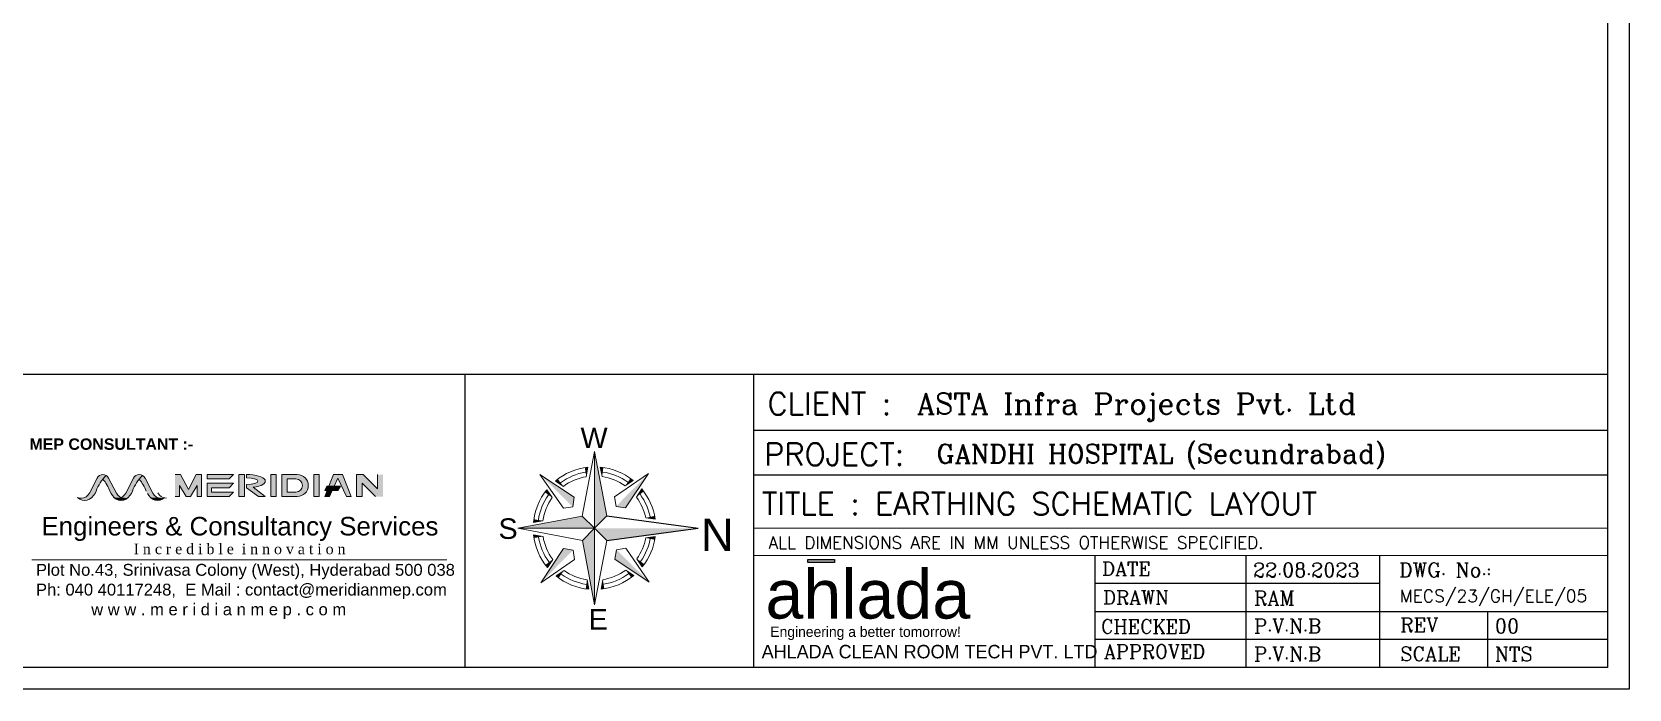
# Model space of a CAD drawing. Extents: x 3505867 to 3988380, y -625948 to -590408.
# Drawn here: x 3727261 to 3744332, y -625948 to -618924 of the extents above; entities that cross this region are included whole.
import ezdxf
from ezdxf.enums import TextEntityAlignment as Align

# ---------------------------------------------------------------- set-up
doc = ezdxf.new("R2010")
doc.units = 0
doc.header["$LTSCALE"] = 6
doc.header["$MEASUREMENT"] = 0
doc.linetypes.add('Hidden 2mm', pattern=[3, 2, -0.9999999999999999])
doc.layers.get('0').update_dxf_attribs({"linetype": 'CONTINUOUS'})
doc.layers.add('AHU-N Ducting', color=30, linetype='CONTINUOUS')
doc.layers.add('TITLE', color=7, linetype='CONTINUOUS')
for name, color, linetype, lineweight in [('formate text', 8, 'CONTINUOUS', 25), ('FURNITURE WALL', 8, 'CONTINUOUS', 5), ('hatch', 252, 'CONTINUOUS', 9)]:
    doc.layers.add(name, color=color, linetype=linetype, lineweight=lineweight)
doc.styles.add('ARIAL', font='')
doc.styles.add('FS-ARIAL', font='')
doc.styles.add('IRFAN', font='romans.shx')
doc.styles.add('RAGHAV', font='')
doc.styles.add('style3', font='')
doc.styles.add('sudheer', font='romanc.shx')
doc.styles.get('ARIAL').set_extended_font_data('Arial')
doc.styles.get('FS-ARIAL').set_extended_font_data('Arial')
doc.styles.get('RAGHAV').set_extended_font_data('Sakkal Majalla')
doc.styles.get('style3').set_extended_font_data('Arial', bold=True)

# ---------------------------------------------------------------- blocks, each defined once
blk = doc.blocks.new('Logo')
h = blk.add_hatch(color=134)
h.dxf.hatch_style = 1
h.paths.add_polyline_path([(7.308639725975809, 6.258069192477706), (4.465298573544715, 6.258069192477706), (4.465298573544715, 5.928748429683765), (7.308639725975809, 5.928748429683765)])
at = {"color": 134}
blk.add_lwpolyline([(4.465298573544715, 6.258069192477706), (7.308639725975809, 6.258069192477706), (7.308639725975809, 5.928748429683765), (4.465298573544715, 5.928748429683765)], close=True, dxfattribs=at)
at = {"color": 134, "style": 'FS-ARIAL'}
blk.add_text('ahlada', height=5.161484117590589, dxfattribs=at).set_placement((0, 0))
at = {"color": 8, "style": 'RAGHAV'}
blk.add_text('Engineering a better tomorrow!', height=1.096885695377953, dxfattribs=at).set_placement((0.5166822813089311, -1.941864183998433))
blk = doc.blocks.new('A$C4A7C6C7E')
at = {"layer": 'TITLE', "color": 8, "lineweight": 5}
for p, q in [((-4206.891931593418, 4143.569956719874), (0, 26095.19339799881)), ((0, 26095.19339799881), (0, 0)), ((0, 0), (0, 26095.19339799881)), ((4143.569955229759, 4206.891930103302), (0, 26095.19339799881)), ((-6940.913493931294, 10517.96004921198), (-18592.01132357121, 18312.16509193182)), ((-10622.01104015112, 6780.608028173446), (-18592.01132357121, 18312.16509193182)), ((-2825.268928706646, 17518.88860762119), (-2233.914661407471, 20756.89094215631)), ((2559.266071021557, 17559.71980690956), (1918.874761462211, 20788.38175237179)), ((6780.608026683331, 10622.01103717088), (18312.16509193182, 18592.01132208109)), ((10517.96004772186, 6940.913493931294), (18312.16509193182, 18592.01132208109)), ((-14385.49175262451, 10389.95811492204), (-16256.95454627275, 13097.72213548422)), ((-10606.9225564599, 14226.27134621143), (-13342.75635033846, 16056.45506531)), ((10389.95811492204, 14385.49175113439), (13097.72213548422, 16256.95454478264)), ((14226.27134621143, 10606.9225564599), (16056.45506531, 13342.75635033846)), ((-7436.804530024528, 7324.86603707075), (-10622.01104015112, 6780.608028173446)), ((-7436.804530024528, 7324.86603707075), (-6940.913493931294, 10517.96004921198)), ((7324.866035580635, 7436.804530024528), (6780.608026683331, 10622.01103717088)), ((7324.866035580635, 7436.804530024528), (10517.96004772186, 6940.913493931294)), ((-4206.891931593418, 4143.569956719874), (-26095.19339799881, 0)), ((0, 0), (-26095.19339799881, 0)), ((-26095.19339799881, 0), (0, 0)), ((-4143.569958209991, -4206.891930103302), (-26095.19339799881, 0)), ((-17559.71980839968, 2559.266072511673), (-20788.38175386191, 1918.874762952327)), ((-4206.891931593418, 4143.569956719874), (0, 0)), ((0, 0), (-4206.891931593418, 4143.569956719874)), ((0, 0), (-4143.569958209991, -4206.891930103302)), ((-4143.569958209991, -4206.891930103302), (0, 0)), ((0, 0), (4143.569955229759, 4206.891930103302)), ((4143.569955229759, 4206.891930103302), (0, 0)), ((0, 0), (4206.891928613186, -4143.569956719874)), ((4206.891928613186, -4143.569956719874), (0, 0)), ((0, 0), (0, -26095.19339799881)), ((0, -26095.19339799881), (0, 0)), ((17393.81232410669, 3514.099511504173), (20645.9898635745, 3095.480373501778)), ((17393.81232410669, 3514.099511504173), (20645.9898635745, 3095.480373501778)), ((-17518.88860762119, -2825.268928706646), (-20756.89094215631, -2233.914661407471)), ((-4143.569958209991, -4206.891930103302), (0, -26095.19339799881)), ((4206.891928613186, -4143.569956719874), (0, -26095.19339799881)), ((17433.07092934847, -3311.806355416775), (20680.36240488291, -2856.835140287876)), ((17433.07092934847, -3311.806355416775), (20680.36240488291, -2856.835140287876)), ((17433.74369889498, -3310.314664244652), (20680.36240488291, -2856.835140287876)), ((-10517.96005070209, -6940.913493931294), (-18312.16509342193, -18592.01132357121)), ((-6780.608028173446, -10622.011038661), (-18312.16509342193, -18592.01132357121)), ((-14226.27134770155, -10606.9225564599), (-16056.45506531, -13342.75634884834)), ((-7324.866038560866, -7436.804528534413), (-10517.96005070209, -6940.913493931294)), ((-7324.866038560866, -7436.804528534413), (-6780.608028173446, -10622.011038661)), ((7436.804527044295, -7324.86603707075), (6940.913493931294, -10517.96004921198)), ((6940.913493931294, -10517.96004921198), (18592.01132208109, -18312.16509342193)), ((7436.804527044295, -7324.86603707075), (10622.01103717088, -6780.608026683331)), ((10622.01103717088, -6780.608026683331), (18592.01132208109, -18312.16509342193)), ((14385.49174964428, -10389.95811492204), (16256.95454478264, -13097.72213548422)), ((-10389.95811492204, -14385.49175113439), (-13097.72213548422, -16256.95454627275)), ((10606.9225564599, -14226.27134770155), (13342.75634884834, -16056.45506531)), ((-2559.266074001789, -17559.71980690956), (-1918.87476593256, -20788.38175237179)), ((2825.268928706646, -17518.88860762119), (2233.914658427238, -20756.8909406662))]:
    blk.add_line(p, q, dxfattribs=at)
at = {"layer": 'TITLE', "color": 5}
for p in [(4143.569955229759, 4206.891930103302), (4206.891928613186, -4143.569956719874)]:
    blk.add_line(p, (35289.04303461313, 0), dxfattribs=at)
at = {"layer": 'TITLE', "color": 8, "lineweight": 5}
for radius, start, end in [(20876.75492653439, 96.14268864793837, 129.7262482949075), (19310.99830704234, 99.16120499793921, 126.7077318310557), (17745.24168755422, 99.16120499793921, 126.7077318310557), (20876.75492653439, 51.14268861743448, 84.72624833369564), (17745.24168755422, 54.1612050822801, 81.70773185857391), (19310.99830704623, 54.1612050822801, 81.70773185857391), (20876.75492653439, 141.1426886174345, 174.7262482394833), (19310.99830703844, 144.1612050155898, 171.7077318585739), (19310.99830704631, 9.851360206625351, 36.70773183105571), (20876.75492653439, 8.526916737729403, 39.72624829490754), (17745.24168755422, 144.1612050155898, 171.7077318585739), (17745.24168755422, 11.42181301089634, 36.70773183105571), (20876.75492653439, 186.142688621411, 219.7262482949076), (19310.99830704666, 189.1612049847691, 216.7077318310557), (17745.24168755422, 189.1612049847691, 216.7077318310557), (17745.24168755422, 324.1612050155898, 349.2486835275301), (19310.99830704746, 324.1612050155898, 350.8143404501286), (20876.75492653439, 321.1426886174345, 352.1348021018367), (20876.75492653439, 231.1426886174345, 264.7262483336957), (19310.99830704712, 234.1612050822801, 261.7077318585739), (17745.24168755422, 234.1612050822801, 261.7077318585739), (20876.75492653439, 276.1426886479383, 309.7262482949075), (17745.24168755422, 279.1612049979392, 306.7077318310557), (19310.99830704516, 279.1612049979392, 306.7077318310557)]:
    blk.add_arc((0, 0), radius, start, end, dxfattribs=at)
for points in [[(0, 26095.19339799881), (4143.569955229759, 4206.891930103302), (0, 0)], [(-18592.01132357121, 18312.16509193182), (-6940.913493931294, 10517.96004921198), (-7436.804530024528, 7324.86603707075)], [(-13342.75635033846, 16056.45506531), (-12478.73242050409, 16736.7898195982), (-10606.9225564599, 14226.27134621143)], [(-3323.845799267292, 20610.45718491077), (-2233.914661407471, 20756.89094215631), (-2825.268928706646, 17518.88860762119)], [(3010.901261866093, 20658.49389135838), (1918.874761462211, 20788.38175237179), (2559.266071021557, 17559.71980690956)], [(18312.16509193182, 18592.01132208109), (10517.96004772186, 6940.913493931294), (7324.866035580635, 7436.804530024528)], [(13097.72213548422, 16256.95454478264), (12223.48013520241, 16924.10794198513), (10389.95811492204, 14385.49175113439)], [(-16256.95454627275, 13097.72213548422), (-16924.10794347524, 12223.48013520241), (-14385.49175262451, 10389.95811492204)], [(16056.45506531, 13342.75635033846), (16736.7898195982, 12478.73241901398), (14226.27134621143, 10606.9225564599)], [(-26095.19339799881, 0), (-4206.891931593418, 4143.569956719874), (0, 0)], [(-20658.49389284849, 3010.901263356209), (-20788.38175386191, 1918.874762952327), (-17559.71980839968, 2559.266072511673)], [(0, -26095.19339799881), (-4143.569958209991, -4206.891930103302), (0, 0)], [(20645.9898635745, 3095.480373501778), (20456.6875949502, 4166.872785985471), (17393.81232410669, 3514.099511504173)], [(-20610.45718491077, -3323.845797777176), (-20756.89094215631, -2233.914661407471), (-17518.88860762119, -2825.268928706646)], [(20680.36240488291, -2856.835140287876), (20503.05638164282, -3930.278024077415), (17433.07092934847, -3311.806355416775)], [(-18312.16509342193, -18592.01132357121), (-10517.96005070209, -6940.913493931294), (-7324.866038560866, -7436.804528534413)], [(-16056.45506531, -13342.75634884834), (-16736.78982108831, -12478.73242050409), (-14226.27134770155, -10606.9225564599)], [(18592.01132208109, -18312.16509342193), (6940.913493931294, -10517.96004921198), (7436.804527044295, -7324.86603707075)], [(16256.95454478264, -13097.72213548422), (16924.10794198513, -12223.48013520241), (14385.49174964428, -10389.95811492204)], [(-13097.72213548422, -16256.95454627275), (-12223.48013520241, -16924.10794347524), (-10389.95811492204, -14385.49175113439)], [(13342.75634884834, -16056.45506531), (12478.73241901398, -16736.7898195982), (10606.9225564599, -14226.27134770155)], [(-3010.901263356209, -20658.49389135838), (-1918.87476593256, -20788.38175237179), (-2559.266074001789, -17559.71980690956)], [(3323.845797777176, -20610.45718491077), (2233.914658427238, -20756.8909406662), (2825.268928706646, -17518.88860762119)]]:
    blk.add_solid(points, dxfattribs=at)
at = {"layer": 'TITLE', "color": 5}
blk.add_solid([(35289.04303461313, 0), (4206.891928613186, -4143.569956719874), (0, 0)], dxfattribs=at)
blk = doc.blocks.new('MECS')
at = {"layer": 'AHU-N Ducting', "lineweight": 0}
for color, points in [(160, [(0.5134121462452396, 0.9090535810691411, -0.255341921221145), (0.5145768996701445, 0.912287291370199, -0.0468472647748238), (0.5216573496010881, 0.9294547023055619, -0.02665404777678521), (0.5336342063745126, 0.9523017867876555, -0.06718534236502927), (0.5556565003610188, 0.9834757225398514, -0.02764109542235114), (0.5738745622465666, 1.003062886091293), (0.5766256133007953, 1.006020680794153, 0.1721363590096937), (0.5505140324168423, 1.011612092831704, 0.2473140975325933), (0.5199152673609156, 0.990002997602848), (0.4721895616269332, 0.8959762340672447, -0.01800133279279188), (0.4702329186293511, 0.8924425501871536, -0.03191826124391834), (0.4661593275680615, 0.8865579408482758, -0.10706332640321), (0.4578792062891825, 0.878103115775042, -0.06872213656596317), (0.4448145115283366, 0.8700396566532579, -0.1100815216467871), (0.4328884929311516, 0.8662964673627914, -0.04816773781383378), (0.4221518354338086, 0.8652597410154012, -0.2553419212163173), (0.4220358712937212, 0.8652596211915509, -0.1055217205861158), (0.4103804133107057, 0.8664834367568037, -0.05287384099968509), (0.3991274403419439, 0.8701487347559893, 0.05054860804395004), (0.4093426809361326, 0.8618595423592463, 0.158790178535047), (0.4483361824497781, 0.8512470793146013, 0.02557253404730241), (0.4549705379184891, 0.8519151542827459, 0.05690113489079723), (0.4703863626932994, 0.8580222609840502, 0.07612807459237678), (0.4928284065502248, 0.8754018488679505, 0.05635508372328296), (0.5070302214118503, 0.8948318576810209)]), (150, [(0.5738745622465666, 1.003062886091293), (0.5556565003610187, 0.9834757225398514, -0.08871706839118897), (0.5985678696283647, 0.909053581069051), (0.606061486380822, 0.89483185768066, 0.0908047400681244), (0.6258840872999482, 0.8691652436534564, 0.09462166198595127), (0.6465687088664405, 0.8652597410154012, 0.09762620718751959), (0.6678649370783271, 0.8694578930597028, -0.1798615287096714), (0.6391234390957357, 0.8959762340672447), (0.5913977333575124, 0.9900029976114196, 0.1368225701357831), (0.5768519750966852, 1.005880687949675, 0.004232813224522215)]), (160, [(0.7385117872205167, 0.909053581069051, -0.2553419212210821), (0.7396765406437975, 0.912287291370199, -0.0468472648161624), (0.7467569905745608, 0.9294547023055619, -0.02665404768152423), (0.7587338473479852, 0.9523017867876555, -0.0671853423456069), (0.7807561413347619, 0.9834757225398514, -0.02764109536567236), (0.7989742032197685, 1.003062886091293), (0.8017252542742679, 1.006020680794153, 0.1721363590409371), (0.7756136733902246, 1.011612092831704, 0.2473140974765815), (0.745014908334659, 0.990002997602848), (0.6972892026003155, 0.8959762340672447, -0.01800133322273754), (0.6953325596030944, 0.8924425501871536, -0.03191826041983521), (0.6912589685412633, 0.8865579408482758, -0.1070633264490691), (0.6829788472626551, 0.878103115775042, -0.06872213649297712), (0.6699141525020799, 0.8700396566532579, -0.1100815216296455), (0.6579881339048046, 0.8662964673627914, -0.04816773779806655), (0.6472514764075519, 0.8652597410154012, -0.255341921221943), (0.6471355122674645, 0.8652596211915509, -0.1055217205828826), (0.6354800542840878, 0.8664834367568037, -0.05287384108009963), (0.6242270813156874, 0.8701487347559893, 0.05054860803605635), (0.6344423219093345, 0.8618595423592463, 0.1587901785338139), (0.6734358234232507, 0.8512470793146013, 0.02557253404856175), (0.6800701788916007, 0.8519151542827459, 0.05690113471568389), (0.6954860036670426, 0.8580222609840502, 0.07612807450990046), (0.717928047523968, 0.8754018488679504, 0.05635508364208738), (0.7321298623846912, 0.8948318576810209)]), (150, [(0.7989742032197685, 1.003062886091293), (0.7807561413347619, 0.9834757225398514, -0.08282162458354263), (0.824217065318585, 0.9090771159288699), (0.8311611273545652, 0.89483185768066, 0.09080474013753037), (0.8509837282734207, 0.8691652436534564, 0.09462166197701749), (0.8716683498401837, 0.8652597410154012, 0.09762620721909913), (0.892964578051529, 0.8694578930597028, -0.1798615287170609), (0.8642230800689376, 0.8959762340672447), (0.8164973743309851, 0.9900029976114196, 0.1368225702393716), (0.8019516160670902, 1.005880687950846, 0.00423281322532398)]), (1, [(1.030236444528139, 0.9438043992806316), (1.071119814834754, 0.8756654487700585), (1.098384609470751, 0.8756654487700585), (1.139267979777095, 0.9438043992806316), (1.139267979777095, 0.8756654487700585), (1.166523559981414, 0.8756654487700585), (1.166523559981414, 1.011943349791295), (1.132454084726353, 1.011943349791295), (1.085966086906956, 0.9199812081284943), (1.037050339579422, 1.011943349791295), (1.002980864324091, 1.011943349791295), (1.002980864324091, 0.8756654487700585), (1.030236444528139, 0.8756654487700585)]), (251, [(1.200593035236746, 1.011943349791295), (1.200593035236746, 0.9846877695869755), (1.336870936257982, 0.9846877695869755), (1.364126516462392, 1.011943349791295)]), (251, [(1.398195991717182, 0.8756654487700585), (1.432265466973055, 0.8756654487700585), (1.432265466973055, 1.011943349791295), (1.398195991717182, 1.011943349791295)]), (251, [(1.629868423453673, 1.011943349791295), (1.59579894819807, 1.011943349791295), (1.59579894819807, 0.8756654487700585), (1.629868423453673, 0.8756654487700585)]), (251, [(1.895610330445043, 1.011943349791295), (1.861540855189982, 1.011943349791295), (1.861540855189982, 0.8756654487700585), (1.895610330445043, 0.8756654487700585)]), (251, [(2.011446546313153, 0.99036134481426), (2.063858128663246, 0.8756654487700585), (2.093213286926021, 0.8756654487700585), (2.038702126517292, 1.011943349791295), (1.984190966108743, 1.011943349791295), (1.955601567173546, 0.9404698524534832), (1.988648066588688, 0.9404698524534832)]), (251, [(2.161352237436324, 0.9589543396937112), (2.243118978049192, 0.8756654487700585), (2.290816243406638, 0.8756654487700585), (2.290816243406638, 1.011943349791295), (2.256746768151036, 1.011943349791295), (2.256746768151036, 0.9240548263224531), (2.168166132487245, 1.011943349791295), (2.127282762180992, 1.011943349791295), (2.127282762180992, 0.8756654487700585), (2.161352237436324, 0.8756654487700585)]), (251, [(1.200593035236746, 0.9574321893827462), (1.200593035236746, 0.8756654487700585), (1.336870936257982, 0.8756654487700585), (1.364126516462392, 0.9029210289742877), (1.227848615441156, 0.9029210289742877), (1.227848615441156, 0.930176609178517), (1.336870936257982, 0.930176609178517), (1.364126516462392, 0.9574321893827462)]), (251, [(2.011446546313153, 0.9132142722493442), (2.027431130986065, 0.9404698524534832), (1.94330759580249, 0.9404698524534832), (1.929679805700646, 0.9132142722493442)]), (251, [(1.976193322036766, 0.9132142722493442), (1.944699335091728, 0.9132142722493442), (1.929679805700646, 0.8756654487700585), (1.95903496396306, 0.8756654487699682)]), (160, [(0.6891611652876872, 0.8652597410154012, -0.0976262072296882), (0.6678649370783271, 0.869457893059793, -0.09762620719819004), (0.6465687088664405, 0.8652597410154012, -0.09462166198179703), (0.6258840872999482, 0.8691652436534564, 0.08724935658191231), (0.6523345167657667, 0.8526558393570214, 0.2544598487685659), (0.7121855603806347, 0.8701487347559893, -0.1060441435256532)]), (150, [(0.9142608062611598, 0.8652597410154012, -0.09762620721833866), (0.892964578051529, 0.8694578930597028, -0.09762620723901456), (0.8716683498401837, 0.8652597410154012, -0.0946216619631427), (0.85098372827315, 0.8691652436534564, 0.08724935651290638), (0.8774341577386077, 0.8526558393570214, 0.2544598487684722), (0.9372852013538366, 0.8701487347559893, -0.1060441435228971)])]:
    blk.add_hatch(color=color, dxfattribs=at).paths.add_polyline_path(points)
h = blk.add_hatch(color=251, dxfattribs=at)
edge = h.paths.add_edge_path()
edge.add_ellipse((1.445893257074899, 0.9710599794848609), major_axis=(-0.1158362158680351, 0), ratio=0.3529411764705883, start_angle=110.1798157566864, end_angle=270)
edge.add_line((1.445893257074899, 1.011943349791295), (1.445893257074899, 0.9915016646380779))
edge.add_ellipse((1.445893257074899, 0.9710599794848609), major_axis=(-0.07012065025681041, 0), ratio=0.2915216142222994, start_angle=90, end_angle=270, ccw=False)
edge.add_line((1.445893257074899, 0.9506182943317341), (1.445893257074899, 0.930176609178517))
edge.add_line((1.445893257074899, 0.930176609178517), (1.518865497210324, 0.8756654487699682))
edge.add_line((1.518865497210324, 0.8756654487700585), (1.561729472942829, 0.8756654487700585))
edge.add_line((1.561729472943099, 0.8756654487700585), (1.485852994268342, 0.9326862509446157))
h = blk.add_hatch(color=251, dxfattribs=at)
h.paths.add_polyline_path([(1.663937898709004, 0.8756654487700585), (1.759332429423987, 0.8756654487700586, 1.000000000016551), (1.759332429423987, 1.011943349791295), (1.663937898709004, 1.011943349791295)])
h.paths.add_polyline_path([(1.698007373964065, 0.9846877695869755), (1.751107687934599, 0.9846877695869753, -0.9999999999691073), (1.751107687934599, 0.9029210289742877), (1.698007373964065, 0.9029210289742877)], flags=16)
at = {"layer": 'AHU-N Ducting', "color": 160, "lineweight": 0}
for p, q in [((0.4721895616269332, 0.8959762340671544, -0.004746985392664118), (0.5199152673651564, 0.9900029976114196, -0.004746985392664118)), ((0.6972892026003155, 0.8959762340671544, -0.004746985392664118), (0.7450149083391703, 0.9900029976114196, -0.004746985392664118)), ((0.5070302214118503, 0.8948318576810209, -0.004746985392664118), (0.5134121462455102, 0.909053581069051, -0.004746985392664118)), ((0.7321298623846912, 0.8948318576810209, -0.004746985392664118), (0.7385117872186219, 0.909053581069051, -0.004746985392664118))]:
    blk.add_line(p, q, dxfattribs=at)
at = {"layer": 'AHU-N Ducting', "color": 150, "lineweight": 0}
for p, q in [((0.6391234390957357, 0.8959762340671544, -0.004746985392664118), (0.5913977333575124, 0.9900029976114196, -0.004746985392664118)), ((0.8642230800689376, 0.8959762340671544, -0.004746985392664118), (0.8164973743309851, 0.9900029976114196, -0.004746985392664118)), ((0.6060614863808219, 0.8948318576810209, -0.004746985392664118), (0.5985678696283647, 0.909053581069051, -0.004746985392664118))]:
    blk.add_line(p, q, dxfattribs=at)
at = {"layer": 'AHU-N Ducting', "color": 1, "lineweight": 0}
for p, q in [((1.002980864324091, 1.011943349791205, -0.004746985392664118), (1.037050339579422, 1.011943349791205, -0.004746985392664118)), ((1.037050339579422, 1.011943349791205, -0.004746985392664118), (1.085966086906956, 0.919981208128404, -0.004746985392664118)), ((1.132454084726353, 1.011943349791205, -0.004746985392664118), (1.085966086906956, 0.919981208128404, -0.004746985392664118)), ((1.166523559981414, 1.011943349791205, -0.004746985392664118), (1.132454084726353, 1.011943349791205, -0.004746985392664118)), ((1.134267582426063, 1.011943349791205, -0.004746985392664118), (1.161523162629841, 1.011943349791205, -0.004746985392664118)), ((1.166523559981414, 0.8756654487700585, -0.004746985392664118), (1.166523559981414, 1.011943349791205, -0.004746985392664118)), ((1.030236444528139, 0.9438043992806316, -0.004746985392664118), (1.071119814834754, 0.8756654487700585, -0.004746985392664118)), ((1.030236444528139, 0.8756654487700585, -0.004746985392664118), (1.030236444528139, 0.9438043992806316, -0.004746985392664118)), ((1.030236444528139, 0.8756654487700585, -0.004746985392664118), (1.030236444528139, 0.9438043992806316, -0.004746985392664118)), ((1.139267979777095, 0.9438043992806316, -0.004746985392664118), (1.098384609470751, 0.8756654487700585, -0.004746985392664118)), ((1.139267979777095, 0.8756654487700585, -0.004746985392664118), (1.139267979777095, 0.9438043992806316, -0.004746985392664118)), ((1.139267979777095, 0.8756654487700585, -0.004746985392664118), (1.139267979777095, 0.9438043992806316, -0.004746985392664118)), ((1.030236444528139, 0.8756654487700585, -0.004746985392664118), (1.002980864324091, 0.8756654487700585, -0.004746985392664118)), ((1.071119814834754, 0.8756654487700585, -0.004746985392664118), (1.098384609470751, 0.8756654487700585, -0.004746985392664118)), ((1.139267979777095, 0.8756654487700585, -0.004746985392664118), (1.166523559981414, 0.8756654487700585, -0.004746985392664118))]:
    blk.add_line(p, q, dxfattribs=at)
at = {"layer": 'AHU-N Ducting', "color": 251, "lineweight": 0}
for p, q in [((1.200593035236746, 1.011943349791205, -0.004746985392664118), (1.364126516462392, 1.011943349791205, -0.004746985392664118)), ((1.200593035236746, 0.9846877695869755, -0.004746985392664118), (1.200593035236746, 1.011943349791205, -0.004746985392664118)), ((1.336870936257982, 0.9846877695869755, -0.004746985392664118), (1.364126516462392, 1.011943349791205, -0.004746985392664118)), ((1.398195991717182, 1.011943349791205, -0.004746985392664118), (1.432265466973055, 1.011943349791205, -0.004746985392664118)), ((1.398195991717182, 1.011943349791205, -0.004746985392664118), (1.398195991717182, 0.8756654487700585, -0.004746985392664118)), ((1.432265466973055, 1.011943349791205, -0.004746985392664118), (1.432265466973055, 0.8756654487700585, -0.004746985392664118)), ((1.445893257074899, 1.011943349791205, -0.004746985392664118), (1.445893257074899, 0.9915016646380779, -0.004746985392664118)), ((1.59579894819807, 1.011943349791205, -0.004746985392664118), (1.629868423453673, 1.011943349791205, -0.004746985392664118)), ((1.59579894819807, 0.8756654487700585, -0.004746985392664118), (1.59579894819807, 1.011943349791205, -0.004746985392664118)), ((1.629868423453673, 1.011943349791205, -0.004746985392664118), (1.629868423453673, 0.8756654487700585, -0.004746985392664118)), ((1.663937898709004, 1.011943349791205, -0.004746985392664118), (1.759332429423987, 1.011943349791205, -0.004746985392664118)), ((1.663937898709004, 1.011943349791205, -0.004746985392664118), (1.663937898709004, 0.8756654487700585, -0.004746985392664118)), ((1.861540855189982, 1.011943349791205, -0.004746985392664118), (1.895610330445043, 1.011943349791205, -0.004746985392664118)), ((1.861540855189982, 0.8756654487700585, -0.004746985392664118), (1.861540855189982, 1.011943349791205, -0.004746985392664118)), ((1.895610330445043, 1.011943349791205, -0.004746985392664118), (1.895610330445043, 0.8756654487700585, -0.004746985392664118)), ((1.955601567173546, 0.9404698524534832, -0.004746985392664118), (1.984190966108743, 1.011943349791205, -0.004746985392664118)), ((1.984190966108743, 1.011943349791205, -0.004746985392664118), (2.038702126517292, 1.011943349791205, -0.004746985392664118)), ((1.988648066588688, 0.9404698524534832, -0.004746985392664118), (2.011446546313153, 0.9903613448141697, -0.004746985392664118)), ((2.063858128663246, 0.8756654487700585, -0.004746985392664118), (2.011446546313153, 0.9903613448141697, -0.004746985392664118)), ((2.093213286926021, 0.8756654487700585, -0.004746985392664118), (2.038702126517292, 1.011943349791205, -0.004746985392664118)), ((2.127282762180992, 1.011943349791205, -0.004746985392664118), (2.168166132487245, 1.011943349791205, -0.004746985392664118)), ((2.127282762180992, 0.8756654487700585, -0.004746985392664118), (2.127282762180992, 1.011943349791205, -0.004746985392664118)), ((2.168166132487245, 1.011943349791205, -0.004746985392664118), (2.256746768151036, 0.9240548263223628, -0.004746985392664118)), ((2.256746768151036, 0.9240548263223628, -0.004746985392664118), (2.256746768151036, 1.011943349791205, -0.004746985392664118)), ((1.200593035236746, 0.9846877695869755, -0.004746985392664118), (1.336870936257982, 0.9846877695869755, -0.004746985392664118)), ((1.200593035236746, 0.9574321893827462, -0.004746985392664118), (1.364126516462392, 0.9574321893827462, -0.004746985392664118)), ((1.200593035236746, 0.8756654487700585, -0.004746985392664118), (1.200593035236746, 0.9574321893827462, -0.004746985392664118)), ((1.227848615441156, 0.930176609178517, -0.004746985392664118), (1.336870936257982, 0.930176609178517, -0.004746985392664118)), ((1.227848615441156, 0.9029210289742877, -0.004746985392664118), (1.227848615441156, 0.930176609178517, -0.004746985392664118)), ((1.227848615441156, 0.9029210289742877, -0.004746985392664118), (1.364126516462392, 0.9029210289742877, -0.004746985392664118)), ((1.336870936257982, 0.930176609178517, -0.004746985392664118), (1.364126516462392, 0.9574321893827462, -0.004746985392664118)), ((1.336870936257982, 0.8756654487700585, -0.004746985392664118), (1.364126516462392, 0.9029210289742877, -0.004746985392664118)), ((1.445893257074899, 0.930176609178517, -0.004746985392664118), (1.445893257074899, 0.9506182943317341, -0.004746985392664118)), ((1.445893257074899, 0.930176609178517, -0.004746985392664118), (1.518865497210324, 0.8756654487700585, -0.004746985392664118)), ((1.485852994268342, 0.9326862509445254, -0.004746985392664118), (1.561729472943099, 0.8756654487700585, -0.004746985392664118)), ((1.698007373964065, 0.9846877695869755, -0.004746985392664118), (1.751107687934599, 0.9846877695869755, -0.004746985392664118)), ((1.698007373964065, 0.9846877695869755, -0.004746985392664118), (1.698007373964065, 0.9029210289742877, -0.004746985392664118)), ((1.698007373964065, 0.9029210289742877, -0.004746985392664118), (1.751107687934599, 0.9029210289742877, -0.004746985392664118)), ((1.929679805700646, 0.913214272249254, -0.004746985392664118), (1.94330759580249, 0.9404698524534832, -0.004746985392664118)), ((2.011446546313153, 0.913214272249254, -0.004746985392664118), (1.929679805700646, 0.913214272249254, -0.004746985392664118)), ((1.929679805700646, 0.8756654487700585, -0.004746985392664118), (1.944699335091728, 0.913214272249254, -0.004746985392664118)), ((2.027431130986065, 0.9404698524534832, -0.004746985392664118), (1.94330759580249, 0.9404698524534832, -0.004746985392664118)), ((1.95903496396306, 0.8756654487700585, -0.004746985392664118), (1.976193322036766, 0.913214272249254, -0.004746985392664118)), ((2.027431130986065, 0.9404698524534832, -0.004746985392664118), (2.011446546313153, 0.913214272249254, -0.004746985392664118)), ((2.243118978049192, 0.8756654487700585, -0.004746985392664118), (2.161352237436324, 0.9589543396937112, -0.004746985392664118)), ((2.161352237436324, 0.8756654487700585, -0.004746985392664118), (2.161352237436324, 0.9589543396937112, -0.004746985392664118)), ((1.200593035236746, 0.8756654487700585, -0.004746985392664118), (1.336870936257982, 0.8756654487700585, -0.004746985392664118)), ((1.398195991717182, 0.8756654487700585, -0.004746985392664118), (1.432265466973055, 0.8756654487700585, -0.004746985392664118)), ((1.518865497210324, 0.8756654487700585, -0.004746985392664118), (1.561729472943099, 0.8756654487700585, -0.004746985392664118)), ((1.59579894819807, 0.8756654487700585, -0.004746985392664118), (1.629868423453673, 0.8756654487700585, -0.004746985392664118)), ((1.663937898709004, 0.8756654487700585, -0.004746985392664118), (1.759332429423987, 0.8756654487700585, -0.004746985392664118)), ((1.861540855189982, 0.8756654487700585, -0.004746985392664118), (1.895610330445043, 0.8756654487700585, -0.004746985392664118)), ((1.95903496396306, 0.8756654487700585, -0.004746985392664118), (1.929679805700646, 0.8756654487700585, -0.004746985392664118)), ((2.063858128663246, 0.8756654487700585, -0.004746985392664118), (2.093213286926021, 0.8756654487700585, -0.004746985392664118)), ((2.127282762180992, 0.8756654487700585, -0.004746985392664118), (2.161352237436324, 0.8756654487700585, -0.004746985392664118))]:
    blk.add_line(p, q, dxfattribs=at)
at = {"layer": 'AHU-N Ducting', "color": 251, "lineweight": 0, "ltscale": 0.85}
blk.add_line((0.1165964656020151, 0.4833313661174543, -0.006142948281450891), (2.68551955399356, 0.4833313661174543, -0.006142948281450891), dxfattribs=at)
at = {"layer": 'AHU-N Ducting', "color": 160, "lineweight": 0}
for centre, radius, start, end in [((0.7417863587136924, 0.8286218616061071, -0.004746985392664118), 0.2421240227987888, 132.9373247437187, 160.5981108453346), ((0.5556565003610187, 0.9718616141967287, -0.004746985392664118), 0.04008173559447583, 90, 153.0887549731676), ((0.5556565003610187, 0.9718616141967287, -0.004746985392664118), 0.04008173559447583, 26.91124502665905, 90), ((0.9668859996868943, 0.8286218616061071, -0.004746985392664118), 0.2421240227987888, 132.9373247436885, 160.5981108453417), ((0.7807561413347619, 0.9718616141967287, -0.004746985392664118), 0.04008173559447583, 90, 153.0887549740909), ((0.7807561413347619, 0.9718616141967287, -0.004746985392664118), 0.04008173559447583, 26.9112450267741, 90), ((0.4221518354329064, 0.9213741708475954, -0.004746985392664118), 0.05611442983226616, 270, 333.0887549734891), ((0.4248646360879693, 0.9399832544318715, -0.004746985392664118), 0.0937541041238935, 291.3377566141106, 331.210451532663), ((0.6860544255190815, 0.9361233508373039, -0.004746985392664118), 0.09002142922125515, 207.3022954123794, 248.0018617736689), ((0.6472514764061083, 0.9213741708475954, -0.004746985392664118), 0.05611442983226616, 270, 333.0887549734892), ((0.6499642770614419, 0.9399832544318715, -0.004746985392664118), 0.0937541041238935, 291.3377566141106, 331.2104515326365), ((0.4451264544360147, 0.9163969157858594, -0.004746985392664118), 0.06522885516514892, 225.1547600332335, 282.2607170516237), ((0.4220358712937212, 0.9213740510237451, -0.004746985392664118), 0.05611442983226616, 245.9053689520779, 270.1184055559717), ((0.670226095409397, 0.9163969157858594, -0.004746985392664118), 0.06522885516514892, 225.1547600329532, 282.2607170509705), ((0.6471355122674645, 0.9213740510237451, -0.004746985392664118), 0.05611442983226616, 245.9053689516664, 270.1184055552347), ((0.6661865462871954, 0.9163969157858594, -0.004746985392664118), 0.06522885516514892, 257.8079966377897, 314.8452399662061), ((0.6890452011507577, 0.9213740510237451, -0.004746985392664118), 0.05611442983226616, 245.9053689520779, 270.1184055559717)]:
    blk.add_arc(centre, radius, start, end, dxfattribs=at)
at = {"layer": 'AHU-N Ducting', "color": 251, "lineweight": 0}
for centre, radius in [((1.759332429423987, 0.9438043992806316, -0.004746985392664118), 0.0681389505106089), ((1.751107687934599, 0.9438043992806316, -0.004746985392664118), 0.04088337030636534)]:
    blk.add_arc(centre, radius, 270, 90, dxfattribs=at)
at = {"layer": 'AHU-N Ducting', "color": 150, "lineweight": 0}
for centre, radius, start, end in [((0.3690451605166651, 0.8262944286522125, -0.004746985392664118), 0.2439871949649071, 19.82781570482793, 40.10717689340409), ((0.6891611652900331, 0.9213741708475954, -0.004746985392664118), 0.05611442983226616, 206.9112450267169, 270), ((0.6891611652900331, 0.9213741708475954, -0.004746985392664118), 0.05611442983226616, 206.9112450267169, 270), ((0.5794150909876963, 0.815966263139685, -0.004746985392664118), 0.2619115070846747, 20.82439840783155, 39.75939779118104), ((0.9111540664921931, 0.9361233508373039, -0.004746985392664118), 0.09002142922125515, 207.3022954123795, 248.0018617736689), ((0.9142608062634155, 0.9213741708475954, -0.004746985392664118), 0.05611442983226616, 206.9112450265108, 270), ((0.9496233245769173, 0.9248906590848106, -0.004746985392664118), 0.0599665343237634, 206.9112450265108, 270), ((0.6464527447271652, 0.9213740510237451, -0.004746985392664118), 0.05611442983226616, 248.4970917656522, 270.1184055559715), ((0.6465687088664405, 0.9213741708475954, -0.004746985392664118), 0.05611442983226616, 270, 292.3036001438938), ((0.8715523857009084, 0.9213740510237451, -0.004746985392664118), 0.05611442983226616, 248.4970917649847, 270.1184055553267), ((0.8716683498392815, 0.9213741708475954, -0.004746985392664118), 0.05611442983226616, 270, 292.3036001446803), ((0.8912861872601268, 0.9163969157858594, -0.004746985392664118), 0.06522885516514892, 257.7392829491069, 314.8452399670468), ((0.9141448421242304, 0.9213740510237451, -0.004746985392664118), 0.05611442983226616, 245.9053689520778, 270.1184055558794)]:
    blk.add_arc(centre, radius, start, end, dxfattribs=at)
at = {"layer": 'AHU-N Ducting', "color": 251, "lineweight": 0}
for major_axis, ratio, start_param in [((-0.1158362158680351, 0), 0.3529411764705883, 1.923000554194905), ((-0.07012065025681041, 0), 0.2915216142222994, 1.570796326794897)]:
    blk.add_ellipse((1.445893257074899, 0.9710599794848609, -0.004746985392664118), major_axis=major_axis, ratio=ratio, start_param=start_param, end_param=4.71238898038469, dxfattribs=at)
at = {"layer": 'AHU-N Ducting', "color": 251, "lineweight": 0, "attachment_point": 1, "style": 'ARIAL'}
for s, insert, char_height, width in [('{\\C1;Engineers & Consultancy Services \\P}', (0.1749155116136762, 0.7493232539108021, -0.01458950216844587), 0.11475, 24.25437425909253), ('{\\C252;Plot No.43, Srinivasa Colony (West), Hyderabad 500 038\\PPh: 040 40117248,  E Mail : contact@meridianmep.com\\P            w w w . m e r i d i a n m e p . c o m }', (0.14136276644183, 0.4583226879356062, -0.006142948281450891), 0.07344, 2.63264250269352)]:
    blk.add_mtext(s, dxfattribs=dict(at, insert=insert, char_height=char_height, width=width))
at = {"layer": 'AHU-N Ducting', "color": 251, "lineweight": 0, "ltscale": 0.85, "insert": (1.402428089641869, 0.5507002547054753, -0.005528653453305802), "char_height": 0.0651762882177883, "attachment_point": 5, "line_spacing_factor": 0.6, "style": 'ARIAL'}
blk.add_mtext('{\\FBatang|c0;\\C5;I n c r e d i b l e  i n n o v a t i o n\\P}', dxfattribs=at)

msp = doc.modelspace()

# ---------------------------------------------------------------- linework, layer by layer
for p, q in [((3744100.365464145, -622586.7968751583), (3726961.924794881, -622586.7968751583)), ((3731889.992701149, -625716.1675793823), (3731889.992701149, -622586.7968751583)), ((3734976.972408096, -625716.1675793823), (3734976.972408096, -622586.7968751583)), ((3744100.365464149, -623184.4720243879), (3734976.972408096, -623184.4720243879)), ((3744100.365464149, -623662.663889825), (3734976.972408096, -623662.663889825)), ((3738625.965531843, -625716.1675793823), (3738625.965531843, -624519.7776165509)), ((3740239.213273511, -625716.1675793823), (3740239.213273511, -624519.7776165509)), ((3741662.98333272, -624519.7776165509), (3741662.98333272, -625716.1675793823)), ((3741662.98333272, -624818.9414428354), (3738625.965531843, -624818.9414428354)), ((3738625.965531843, -625118.1052691204), (3744100.365464149, -625118.1052691204)), ((3742824.269735034, -625716.1675793823), (3742824.269735026, -625118.1052691204)), ((3744100.365464149, -625417.1364242535), (3738625.965531843, -625417.1364242535))]:
    msp.add_line(p, q)
at = {"lineweight": 9, "extrusion": (0, 0, -1)}
for p, q in [((3744100.365464149, -624228.6602825021), (3734976.972408096, -624228.6602825021)), ((3744100.365464149, -624519.7776165509), (3734976.972408096, -624519.7776165509))]:
    msp.add_line(p, q, dxfattribs=at)
at = {"color": 7}
msp.add_line((3744100.365464149, -625716.1675793823), (3734976.972408096, -625716.1675793823), dxfattribs=at)
for points in [[(3744332.197884768, -593936.5793611218), (3744332.197884768, -625948), (3699250.992701149, -625948), (3699250.992701149, -593936.5793611218)], [(3744100.365464149, -594168.4117817387), (3744100.365464149, -625716.1675793823), (3699482.825121766, -625716.1675793823), (3699482.825121766, -594168.4117817387)]]:
    msp.add_lwpolyline(points, close=True)
at = {"layer": 'hatch', "color": 7}
msp.add_line((3744100.365464149, -622586.0493441834), (3744100.365464149, -625716.1675793823), dxfattribs=at)

# ---------------------------------------------------------------- block references
at = {"xscale": 101.1023270725439, "yscale": 101.1023270725439, "zscale": 101.1023270725439}
msp.add_blockref('Logo', (3735101.230858762, -625194.3893752261), dxfattribs=at)
at = {"layer": 'FURNITURE WALL', "linetype": 'Hidden 2mm', "xscale": 1725.847965030552, "yscale": 1725.847965030552, "zscale": 1725.847965030552}
msp.add_blockref('MECS', (3727060.243964204, -625401.1435112819, 10.60179479082926), dxfattribs=at)
at = {"layer": 'TITLE', "linetype": 'Continuous', "extrusion": (1.311955267013883e-09, -7.575469239961774e-09, 1), "xscale": 0.03141316584561773, "yscale": 0.03141316584561773, "zscale": 0.03141316584561773}
msp.add_blockref('A$C4A7C6C7E', (3733274.565106691, -624228.4984436022, 0.009521820602070113), dxfattribs=at)

# ---------------------------------------------------------------- texts
at = {"lineweight": 9}
for s, height, style, p in [('CLIENT :', 239.1464385775845, 'IRFAN', (3735124.234830391, -623017.4917733637)), ('ASTA Infra Projects Pvt. Ltd', 227.1891166487053, 'sudheer', (3736718.545100932, -623011.306128243)), ('PROJECT:', 239.1464385775845, 'IRFAN', (3735089.207072282, -623559.0452854533)), ('GANDHI HOSPITAL (Secundrabad)', 199.9264226508607, 'sudheer', (3736927.80240201, -623532.212805514))]:
    msp.add_text(s, height=height, dxfattribs=dict(at, style=style)).set_placement(p)
at = {"lineweight": 9, "extrusion": (0, 0, -1), "style": 'IRFAN', "text_generation_flag": 2}
for s, height, p in [('TITLE : EARTHING SCHEMATIC LAYOUT', 239.1464385775845, (-3735064.367364916, -624086.1689650648)), ('ALL DIMENSIONS ARE IN MM UNLESS OTHERWISE SPECIFIED.', 131.0247855454661, (-3735134.944007453, -624447.3631548698))]:
    msp.add_text(s, height=height, dxfattribs=at).set_placement(p)
at = {"color": 64, "style": 'sudheer'}
for s, p in [('DATE', (3738959.102949642, -624660.8246065216)), ('DRAWN ', (3739111.766476826, -624968.4903704547)), ('CHECKED', (3739168.210876205, -625280.0146984839)), ('APPROVED', (3739261.520433904, -625546.6388927043))]:
    msp.add_text(s, height=147.6576891983566, dxfattribs=at).set_placement(p, align=Align.MIDDLE_CENTER)
at = {"color": 6, "style": 'sudheer'}
for s, p in [('22.08.2023', (3740312.694322807, -624750.2257672434)), ('RAM', (3740323.164114307, -625050.1493420961)), ('P.V.N.B', (3740323.164114307, -625349.3131683838)), ('00', (3742898.190510778, -625349.3131683824)), ('P.V.N.B', (3740323.164114307, -625648.3443235126)), ('NTS', (3742898.190510778, -625648.3443235126))]:
    msp.add_text(s, height=151.1053221668839, dxfattribs=at).set_placement(p)
at = {"color": 64, "style": 'sudheer'}
for s, p in [('DWG. No.:', (3741875.941558754, -624750.2402283472)), ('REV', (3741885.867384981, -625336.1446415982)), ('SCALE', (3741885.867384981, -625646.5280202669))]:
    msp.add_text(s, height=151.1053221668839, dxfattribs=at).set_placement(p)
at = {"color": 6, "style": 'sudheer'}
msp.add_text('MECS/23/GH/ELE/05', height=133.5416528923873, dxfattribs=at).set_placement((3742883.307675657, -625019.1289092768), align=Align.CENTER)
at = {"color": 134, "style": 'RAGHAV'}
msp.add_text('AHLADA CLEAN ROOM TECH PVT. LTD', height=143.7445106071207, dxfattribs=at).set_placement((3735060.994053785, -625619.5600466349))
at = {"layer": 'formate text', "color": 7, "lineweight": 5, "ltscale": 100, "style": 'style3'}
msp.add_text('MEP CONSULTANT :-', height=121.8763631150467, dxfattribs=at).set_placement((3727234.704866579, -623390.5596550081, 13.97558719964591))
at = {"layer": 'TITLE', "color": 7, "style": 'ARIAL'}
for s, height, p in [('W', 219.9069508151601, (3733124.532272076, -623372.3217203334, -2.897002343111975e-05)), ('S', 219.9069508151601, (3732247.439758315, -624342.9338741067, -2.897002343111975e-05)), ('E', 219.906950815166, (3733210.99420012, -625312.4911431281, -2.897002343111975e-05))]:
    msp.add_text(s, height=height, dxfattribs=at).set_placement(p)
at = {"layer": 'TITLE', "color": 5, "style": 'ARIAL'}
msp.add_text('N', height=346.8444821724297, rotation=180, dxfattribs=at).set_placement((3734760.792998713, -624126.922724063, -2.897002343111975e-05))

doc.saveas('drawing.dxf')
